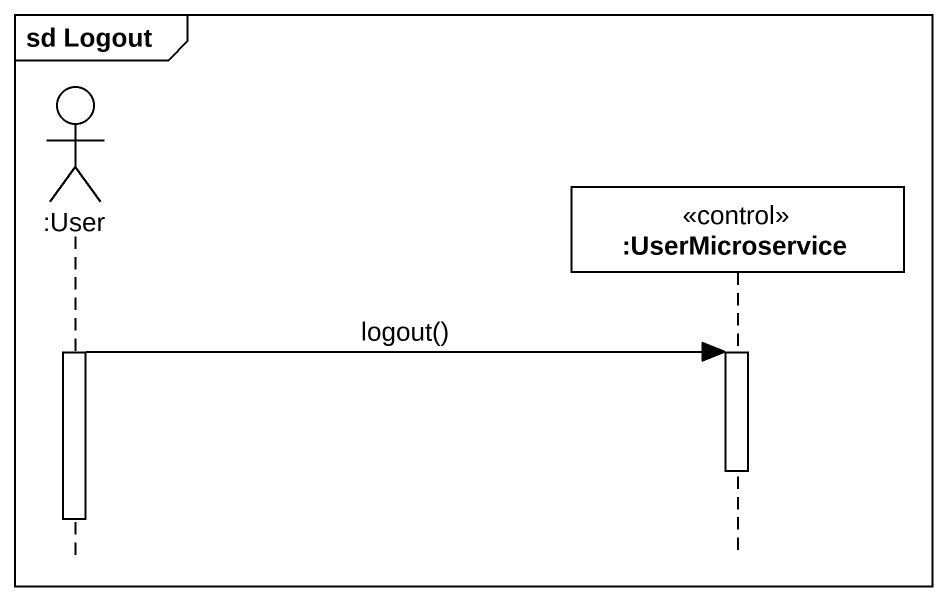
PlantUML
@startuml
mainframe sd Logout
hide footbox
actor ":User" as User
participant ":UserMicroservice" as UserMicroservice <<control>>

activate User
User -> UserMicroservice : logout()
activate UserMicroservice
deactivate UserMicroservice
deactivate User
@enduml
